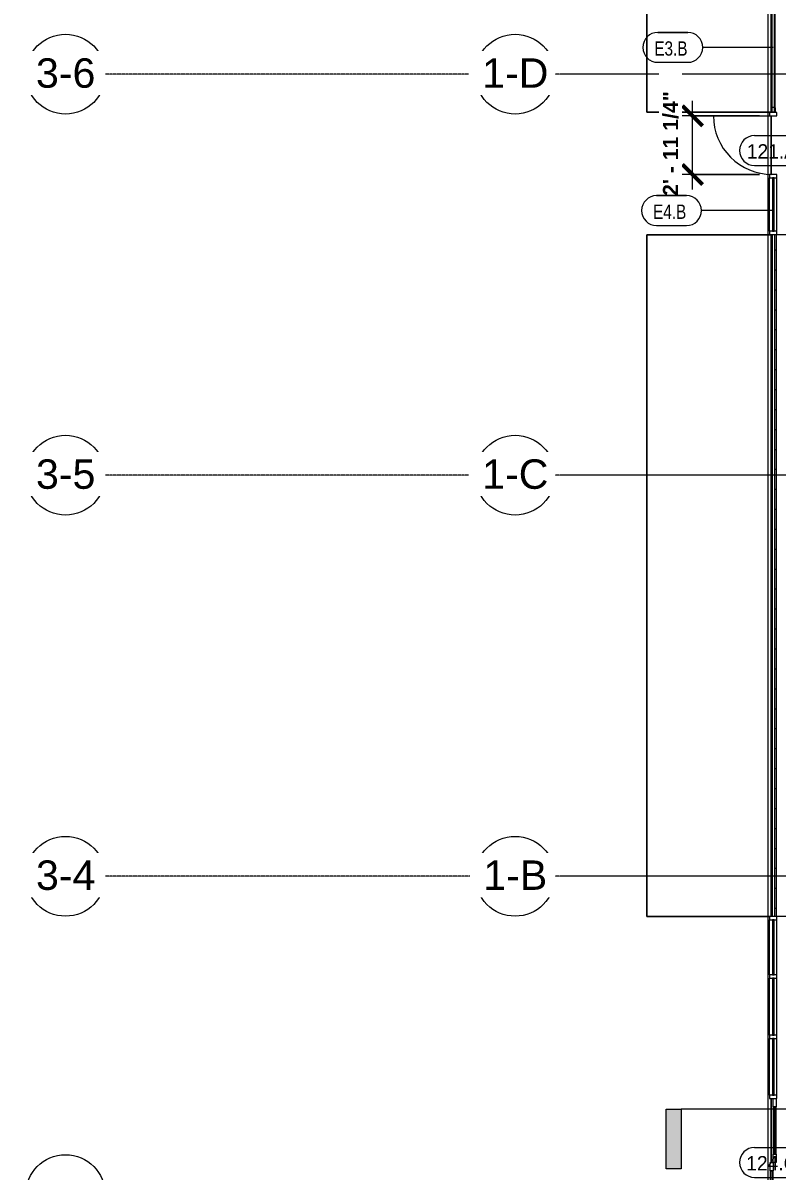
# Model space of a CAD drawing. Header units: inches. Extents: x 21592 to 24810, y -23179 to -20467.
# Drawn here: x 21608 to 22062, y -22286 to -21596 of the extents above; entities that cross this region are included whole.
import ezdxf

# ---------------------------------------------------------------- set-up
doc = ezdxf.new("R2010")
doc.units = ezdxf.units.IN
doc.header["$MEASUREMENT"] = 0
doc.linetypes.add('Grid Line 1_2_', pattern=[0.875, 0.5, -0.125, 0.125, -0.125])
for name, color, linetype, lineweight in [('A-ANNO-DIMS', 211, 'Continuous', 9), ('A-ANNO-DIMS-96', 211, 'Continuous', 9), ('A-DOOR', 31, 'Continuous', 20), ('A-DOOR-IDEN', 31, 'Continuous', 9), ('A-GLAZ-CURT', 52, 'Continuous', 20), ('A-GLAZ-CWMG', 51, 'Continuous', 20), ('A-SITE-SWLK', 140, 'Continuous', 140), ('A-WALL', 113, 'Continuous', 20), ('A-WALL-IDEN', 211, 'Continuous', 9), ('A-WALL-PATT', 111, 'Continuous', 50), ('C-TOPO', 7, 'Continuous', 20), ('G-ANNO-SYMB', 111, 'Continuous', 9), ('L-SITE-WALL', 31, 'Continuous', 20), ('S-GRID', 1, 'Continuous', 9), ('S-GRID-IDEN', 1, 'Continuous', 9)]:
    doc.layers.add(name, color=color, linetype=linetype, lineweight=lineweight)
doc.styles.add('Arial', font='arial.ttf', dxfattribs={"height": 17.703593})
doc.styles.add('Arial_B', font='arialbd.ttf', dxfattribs={"height": 9.132806})
doc.styles.add('Century Gothic', font='GOTHIC.TTF', dxfattribs={"height": 8.622671})
doc.styles.add('Century Gothic_1', font='GOTHIC.TTF', dxfattribs={"width": 0.8, "height": 8.622671})
doc.dimstyles.new('OD_Dimension', dxfattribs={"dimscale": 12, "dimtxt": 9, "dimasz": 1, "dimexe": 0.75, "dimexo": 0.5, "dimgap": 0.5, "dimtad": 1, "dimdec": 3, "dimrnd": 0.125, "dimzin": 1, "dimdsep": 46, "dimlunit": 4, "dimtxsty": 'Arial_B', "dimblk1": 'OBLIQUE', "dimblk2": 'OBLIQUE', "dimsah": 1, "dimcen": 0.09, "dimdle": 0.75, "dimazin": 0, "dimtfac": 1, "dimtdec": 4, "dimtix": 1, "dimtmove": 0, "dimatfit": 3, "dimfxl": 1, "dimtvp": 1, "dimtfill": 1, "dimfrac": 2, "dimtolj": 1, "dimtzin": 0, "dimlwd": 13, "dimlwe": 13, "dimarcsym": 2})

# ---------------------------------------------------------------- blocks, each defined once
blk = doc.blocks.new('Struct_Xcel_Sports Complex_rvt-1-Enlarged First Floor Plan _West_')
at = {"layer": 'L-SITE-WALL', "color": 43, "lineweight": 13}
for p, q in [((22058.14, -21649.12), (22058.14, -21646.48)), ((22058.14, -21649.43), (22058.14, -21649.18)), ((22058.14, -21686.62), (22058.14, -21651.43)), ((22058.14, -22133.05), (22058.14, -21722.68)), ((22058.14, -22280.93), (22058.14, -22242.49))]:
    blk.add_line(p, q, dxfattribs=at)
blk = doc.blocks.new('Rectangular Mullion - Profile_Polycarbonate_Lower-1836398-Enlarged First Floor Plan _West_')
at = {"layer": 'A-GLAZ-CWMG', "color": 43, "lineweight": 13}
for p, q in [((22058.04, -21185.12), (22058.46, -21185.12)), ((22058.04, -21646.43), (22058.04, -21185.12)), ((22060.04, -21185.12), (22060.54, -21185.12)), ((22060.54, -21646.43), (22060.54, -21185.12))]:
    blk.add_line(p, q, dxfattribs=at)
at = {"layer": 'A-GLAZ-CWMG', "color": 10, "lineweight": 13}
for p, q in [((22058.46, -21185.12), (22060.04, -21185.12)), ((22058.46, -21646.43), (22058.46, -21185.12)), ((22060.04, -21646.43), (22060.04, -21185.12)), ((22060.04, -21646.43), (22058.46, -21646.43))]:
    blk.add_line(p, q, dxfattribs=at)
blk = doc.blocks.new('Rectangular Mullion - Profile_Polycarbonate_Upper and left-1180549-Enlarged First Floor Plan _West_')
at = {"layer": 'A-GLAZ-CWMG', "color": 7}
for p, q in [((-2.75, 0.79), (-2.75, 1.21)), ((-2.75, 1.21), (0, 1.21)), ((-2.5, 0.79), (-2.75, 0.79)), ((-0.06, 1.15), (-2.69, 1.15)), ((-2.69, 1.15), (-2.69, 0.85)), ((-2.69, 0.85), (-2.5, 0.85)), ((-2.5, 0.85), (-2.5, 0.79)), ((-0.06, -1.22), (-0.06, 1.15)), ((0, 1.21), (0, -1.29)), ((-2.75, -1.29), (-2.75, -0.79)), ((-2.75, -0.79), (-2.5, -0.79)), ((0, -1.29), (-2.75, -1.29)), ((-2.5, -0.85), (-2.69, -0.85)), ((-2.69, -0.85), (-2.69, -1.22)), ((-2.69, -1.22), (-0.06, -1.22)), ((-2.5, -0.79), (-2.5, -0.85))]:
    blk.add_line(p, q, dxfattribs=at)
blk = doc.blocks.new('Door_Single_Storefront - one-1371400-Enlarged First Floor Plan _West_')
at = {"layer": 'A-DOOR', "color": 43, "lineweight": 13}
blk.add_line((-17.59375, -35.1875), (-17.59375, 0), dxfattribs=at)
blk.add_arc((-17.59375, 0), 35.1875, 270, 0, dxfattribs=at)
blk = doc.blocks.new('System Panel - INSULATED LOW-E GLAZING _SEE ELEVATIONS FOR U-FACTOR_ SHGC_ _ LT_-1354328-Enlarged First Floor Plan _West_')
at = {"layer": 'A-GLAZ-CURT', "color": 7}
for p, q in [((16.03125, 1.25), (-16.03125, 1.25)), ((-16.03125, 1.25), (-16.03125, 0.25)), ((-16.03125, 0.25), (16.03125, 0.25)), ((16.03125, 0.25), (16.03125, 1.25))]:
    blk.add_line(p, q, dxfattribs=at)
at = {"layer": 'A-GLAZ-CURT', "color": 10, "lineweight": 13}
for p, q in [((-16.03125, 0.25), (-16.03125, 1.25)), ((16.03125, 1.25), (-16.03125, 1.25)), ((-16.03125, 0.25), (16.03125, 0.25)), ((16.03125, 1.25), (16.03125, 0.25))]:
    blk.add_line(p, q, dxfattribs=at)
blk = doc.blocks.new('Rectangular Mullion - Exterior 2_ x 4_5_-1354325-Enlarged First Floor Plan _West_')
at = {"layer": 'A-GLAZ-CWMG', "color": 43, "lineweight": 13}
for p, q in [((22057.02, -21720.68), (22057.02, -21688.62)), ((22061.52, -21720.68), (22061.52, -21688.62))]:
    blk.add_line(p, q, dxfattribs=at)
blk = doc.blocks.new('Rectangular Mullion - Exterior 2_ x 4_5_-1212758-Enlarged First Floor Plan _West_')
at = {"layer": 'A-GLAZ-CWMG', "color": 7}
for p, q in [((-2, 1.5), (0, 1.5)), ((-2, -3), (-2, 1.5)), ((0, 1.5), (0, -3)), ((0, -3), (-2, -3))]:
    blk.add_line(p, q, dxfattribs=at)
blk = doc.blocks.new('Rectangular Mullion - Exterior 2_ x 4_5_-1305178-Enlarged First Floor Plan _West_')
at = {"layer": 'A-GLAZ-CWMG', "color": 7}
for p, q in [((0, 1.5), (-2, 1.5)), ((-2, 1.5), (-2, -3)), ((0, -3), (0, 1.5)), ((-2, -3), (0, -3))]:
    blk.add_line(p, q, dxfattribs=at)
blk = doc.blocks.new('Rectangular Mullion - Exterior 2_ x 4_5_-827470-Enlarged First Floor Plan _West_')
at = {"layer": 'A-GLAZ-CWMG', "color": 7}
for p, q in [((-1, 1.5), (1, 1.5)), ((-1, -3), (-1, 1.5)), ((1, 1.5), (1, -3)), ((1, -3), (-1, -3))]:
    blk.add_line(p, q, dxfattribs=at)
blk = doc.blocks.new('System Panel - INSULATED LOW-E GLAZING _SEE ELEVATIONS FOR U-FACTOR_ SHGC_ _ LT_-1142345-Enlarged First Floor Plan _West_')
at = {"layer": 'A-GLAZ-CURT', "color": 7}
for p, q in [((16.53125, 1.25), (-16.53125, 1.25)), ((-16.53125, 1.25), (-16.53125, 0.25)), ((-16.53125, 0.25), (16.53125, 0.25)), ((16.53125, 0.25), (16.53125, 1.25))]:
    blk.add_line(p, q, dxfattribs=at)
at = {"layer": 'A-GLAZ-CURT', "color": 10, "lineweight": 13}
for p, q in [((-16.53125, 0.25), (-16.53125, 1.25)), ((16.53125, 1.25), (-16.53125, 1.25)), ((-16.53125, 0.25), (16.53125, 0.25)), ((16.53125, 1.25), (16.53125, 0.25))]:
    blk.add_line(p, q, dxfattribs=at)
blk = doc.blocks.new('Rectangular Mullion - Exterior 2_ x 4_5_-1135311-Enlarged First Floor Plan _West_')
at = {"layer": 'A-GLAZ-CWMG', "color": 43, "lineweight": 13}
for p, q in [((22057.02, -22578.24), (22057.02, -22545.18)), ((22061.52, -22578.24), (22061.52, -22545.18))]:
    blk.add_line(p, q, dxfattribs=at)
blk = doc.blocks.new('Rectangular Mullion - Exterior 2_ x 4_5_-1142372-Enlarged First Floor Plan _West_')
at = {"layer": 'A-GLAZ-CWMG', "color": 7}
for p, q in [((0, 1.5), (-2, 1.5)), ((-2, 1.5), (-2, -3)), ((0, -3), (0, 1.5)), ((-2, -3), (0, -3))]:
    blk.add_line(p, q, dxfattribs=at)
blk = doc.blocks.new('System Panel - INSULATED LOW-E GLAZING _SEE ELEVATIONS FOR U-FACTOR_ SHGC_ _ LT_-827454-Enlarged First Floor Plan _West_')
at = {"layer": 'A-GLAZ-CURT', "color": 7}
for p, q in [((17.09375, 1.25), (-17.09375, 1.25)), ((-17.09375, 1.25), (-17.09375, 0.25)), ((-17.09375, 0.25), (17.09375, 0.25)), ((17.09375, 0.25), (17.09375, 1.25))]:
    blk.add_line(p, q, dxfattribs=at)
at = {"layer": 'A-GLAZ-CURT', "color": 10, "lineweight": 13}
for p, q in [((-17.09375, 0.25), (-17.09375, 1.25)), ((17.09375, 1.25), (-17.09375, 1.25)), ((-17.09375, 0.25), (17.09375, 0.25)), ((17.09375, 1.25), (17.09375, 0.25))]:
    blk.add_line(p, q, dxfattribs=at)
blk = doc.blocks.new('Rectangular Mullion - Exterior 2_ x 4_5_-V23-Enlarged First Floor Plan _West_')
at = {"layer": 'A-GLAZ-CWMG', "color": 43, "lineweight": 13}
for p, q in [((22057.02, -22204.3), (22057.02, -22170.12)), ((22061.52, -22204.3), (22061.52, -22170.12))]:
    blk.add_line(p, q, dxfattribs=at)
blk = doc.blocks.new('Rectangular Mullion - Exterior 2_ x 4_5_-1142343-Enlarged First Floor Plan _West_')
at = {"layer": 'A-GLAZ-CWMG', "color": 7}
for p, q in [((-1, 1.5), (1, 1.5)), ((-1, -3), (-1, 1.5)), ((1, 1.5), (1, -3)), ((1, -3), (-1, -3))]:
    blk.add_line(p, q, dxfattribs=at)
blk = doc.blocks.new('Rectangular Mullion - Exterior 2_ x 4_5_-1135330-Enlarged First Floor Plan _West_')
at = {"layer": 'A-GLAZ-CWMG', "color": 43, "lineweight": 13}
for p, q in [((22057.02, -22686.8), (22057.02, -22652.62)), ((22061.52, -22686.8), (22061.52, -22652.62))]:
    blk.add_line(p, q, dxfattribs=at)
blk = doc.blocks.new('Sliding Door - one-1832053-Enlarged First Floor Plan _West_')
at = {"layer": 'A-DOOR', "color": 7}
for p, q in [((-35.19, 2.5), (-30.19, 2.5)), ((-30.19, 0.75), (-35.19, 0.75)), ((-30.19, 2.5), (-30.19, 0.75)), ((-30.19, 1.25), (-30.19, 2)), ((-30.19, 2), (-1.75, 2)), ((-1.75, 1.25), (-30.19, 1.25)), ((-1.75, 2.5), (3.25, 2.5)), ((-1.75, 0.75), (-1.75, 2.5)), ((-1.75, 2), (-1.75, 1.25)), ((3.25, 0.75), (-1.75, 0.75)), ((3.25, 2.5), (3.25, 0.75)), ((3.25, -1), (3.25, 0.75)), ((3.25, 0.75), (8.25, 0.75)), ((8.25, 0.75), (8.25, -1)), ((8.25, -0.5), (8.25, 0.25)), ((8.25, 0.25), (30.19, 0.25)), ((30.19, -1), (30.19, 0.75)), ((30.19, 0.75), (35.19, 0.75)), ((30.19, 0.25), (30.19, -0.5)), ((8.25, -1), (3.25, -1)), ((30.19, -0.5), (8.25, -0.5)), ((35.19, -1), (30.19, -1))]:
    blk.add_line(p, q, dxfattribs=at)
at = {"layer": 'A-DOOR', "color": 43, "lineweight": 13}
for p, q in [((-1.75, 2.5), (-30.19, 2.5)), ((-30.19, 0.75), (-1.75, 0.75)), ((30.19, 0.75), (8.25, 0.75)), ((8.25, -1), (30.19, -1))]:
    blk.add_line(p, q, dxfattribs=at)
blk = doc.blocks.new('Grid - Grid Head - Circle-14747-Enlarged First Floor Plan _West_')
at = {"layer": 'S-GRID-IDEN'}
blk.add_circle((0, 0), 0.25, dxfattribs=at)
blk = doc.blocks.new('Section - 3_32_ x 3_8_-18514-Enlarged First Floor Plan _West_')
at = {"layer": 'G-ANNO-SYMB'}
blk.add_hatch(color=256, dxfattribs=at).paths.add_polyline_path([(0, 0.375), (0, 0), (-0.09375, 0), (-0.09375, 0.375)], flags=0)
for p, q in [((0, 0.375), (-0.09375, 0.375)), ((-0.09375, 0.375), (-0.09375, 0)), ((0, 0), (0, 0.375)), ((-0.09375, 0), (0, 0))]:
    blk.add_line(p, q, dxfattribs=at)
blk = doc.blocks.new('Door Tag - Door Tag-4658-Enlarged First Floor Plan _West_')
at = {"layer": 'A-DOOR-IDEN', "color": 153}
for p, q in [((-0.109375, 0.09375), (0.109375, 0.09375)), ((-0.109375, -0.09375), (0.109375, -0.09375))]:
    blk.add_line(p, q, dxfattribs=at)
for centre, start, end in [((-0.109375, 0), 90, 270), ((0.109375, 0), 270, 90)]:
    blk.add_arc(centre, 0.09375, start, end, dxfattribs=at)
blk = doc.blocks.new('DIMBLOCK14-Enlarged First Floor Plan _West_')
at = {"layer": 'A-ANNO-DIMS-96', "lineweight": 13}
for p, q in [((22010.66, -21695.62), (22010.66, -21642.43)), ((22051.02, -21651.43), (22001.66, -21651.43)), ((22010.66, -21651.43), (22051.02, -21651.43)), ((22051.02, -21686.62), (22001.66, -21686.62)), ((22010.66, -21686.62), (22051.02, -21686.62))]:
    blk.add_line(p, q, dxfattribs=at)
at = {"layer": 'A-ANNO-DIMS-96', "lineweight": 50}
for p, q in [((22010.66, -21651.43), (22004.66, -21645.43)), ((22010.66, -21651.43), (22016.66, -21657.43)), ((22010.66, -21686.62), (22004.66, -21680.62)), ((22010.66, -21686.62), (22016.66, -21692.62))]:
    blk.add_line(p, q, dxfattribs=at)
at = {"layer": 'A-ANNO-DIMS-96', "color": 0, "lineweight": 13, "insert": (21992.95, -21699.52), "char_height": 9.1328, "width": 73.2, "attachment_point": 1, "rotation": 90, "line_spacing_factor": 0.938532, "style": 'Arial_B', "bg_fill": 3, "box_fill_scale": 1.25, "bg_fill_color": 0, "bg_fill_transparency": 0}
blk.add_mtext('2\' - 11 1/4"', dxfattribs=at)
blk = doc.blocks.new('_Oblique')
at = {"color": 0, "linetype": 'ByBlock', "lineweight": -2}
blk.add_line((-0.5, -0.5), (0.5, 0.5), dxfattribs=at)
blk = doc.blocks.new('Wall Tag - 1_4_-1369832-Enlarged First Floor Plan _West_')
at = {"layer": 'A-WALL-IDEN', "color": 153}
for p, q in [((-0.0822, 0.0968), (0.1053, 0.0968)), ((0.1053, 0.0968), (-0.0822, 0.0968)), ((-0.0822, -0.0907), (0.1053, -0.0907)), ((-0.0822, -0.0907), (0.1053, -0.0907))]:
    blk.add_line(p, q, dxfattribs=at)
for centre, start, end in [((-0.0822, 0.0031), 90, 270), ((-0.0822, 0.0031), 90, 270), ((0.1053, 0.0031), 270, 90), ((0.1053, 0.0031), 270, 90)]:
    blk.add_arc(centre, 0.0937, start, end, dxfattribs=at)

msp = doc.modelspace()

# ---------------------------------------------------------------- hatches: boundary and pattern name
at = {"layer": 'A-WALL-PATT', "lineweight": 9}
h = msp.add_hatch(dxfattribs=at)
h.set_pattern_fill('FP_10', color=8, style=0, pattern_type=2)
h.set_pattern_definition([(0, (0, 0), (0, 12), []), (90, (0, 0), (-12, 7e-16), [])])
h.paths.add_polyline_path([(22061.1402, -22132.8028), (22061.1402, -21722.9278), (22060.1402, -21722.9278), (22060.1402, -22132.8028)], flags=0)
h = msp.add_hatch(dxfattribs=at)
h.set_pattern_fill('FP_9', color=8, style=0, pattern_type=2)
h.set_pattern_definition([(0, (0, 0), (15.36, 3.84), [1.267, -10.253, 1.267, -10.253, -61.44]), (0, (0, 0), (15.36, 3.84), [-23.04, 1.267, -21.773, 1.267, -10.253, -26.88]), (0, (0, 0), (15.36, 3.84), [-57.6, 1.267, -6.413, 1.267, -17.933]), (120, (5.76, 1.92), (-11.00553755, 11.3821502), [1.267, -10.253, 1.267, -10.253, -61.44]), (120, (5.76, 1.92), (-11.00553755, 11.3821502), [-23.04, 1.267, -21.773, 1.267, -10.253, -26.88]), (120, (5.76, 1.92), (-11.00553755, 11.3821502), [-57.6, 1.267, -6.413, 1.267, -17.933]), (240, (7.68, 9.6), (-4.35446245, -15.2221502), [1.267, -10.253, 1.267, -10.253, -61.44]), (240, (7.68, 9.6), (-4.35446245, -15.2221502), [-23.04, 1.267, -21.773, 1.267, -10.253, -26.88]), (240, (7.68, 9.6), (-4.35446245, -15.2221502), [-57.6, 1.267, -6.413, 1.267, -17.933])])
h.paths.add_polyline_path([(22061.1402, -22132.8028), (22061.6402, -22132.8028), (22061.6402, -21722.9278), (22061.1402, -21722.9278), (22061.1402, -22123.737)], flags=0)

# ---------------------------------------------------------------- linework, layer by layer
at = {"layer": 'A-SITE-SWLK', "color": 43, "lineweight": 13}
for p, q in [((21983.2352, -20555.0758), (21983.2352, -21649.1778)), ((21983.2352, -21649.1778), (22058.0375, -21649.1778)), ((21983.2352, -21722.9278), (22058.1402, -21722.9278)), ((21983.2352, -21722.9278), (21983.2352, -22133.0528)), ((21983.2352, -22133.0528), (22057.0152, -22133.0528))]:
    msp.add_line(p, q, dxfattribs=at)
at = {"layer": 'A-WALL', "color": 7}
for p, q in [((22058.4627, -21182.4278), (22058.4627, -21649.1153)), ((22060.0375, -21649.1153), (22060.0375, -21182.4278)), ((22058.4627, -21649.1153), (22060.0375, -21649.1153)), ((22069.6402, -21722.9278), (22058.3277, -21722.9278)), ((22058.3277, -21722.9278), (22058.3277, -22132.8028)), ((22058.6402, -21722.9278), (22058.6402, -22132.8028)), ((22060.1402, -21722.9278), (22060.1402, -22132.8028)), ((22061.1402, -21722.9278), (22061.1402, -22132.8028)), ((22058.3277, -22132.8028), (22069.6402, -22132.8028))]:
    msp.add_line(p, q, dxfattribs=at)
at = {"layer": 'A-WALL-IDEN', "color": 153}
for p, q in [((22059.2501, -21610.1852), (22016.8548, -21610.1852)), ((22058.5152, -21708.3877), (22016.1199, -21708.3877))]:
    msp.add_line(p, q, dxfattribs=at)
at = {"layer": 'C-TOPO', "color": 43, "lineweight": 13}
for p, q in [((21983.2354, -20555.0758), (21983.2354, -21649.1777)), ((21983.2354, -21649.1777), (21983.2354, -20555.0758)), ((21983.2354, -21649.1777), (22058.0375, -21649.1777)), ((22058.0375, -21649.1777), (21983.2354, -21649.1777)), ((22058.1401, -21649.1777), (22058.1401, -21649.4278)), ((22058.1401, -21649.4278), (22058.1401, -21649.1777)), ((22058.1401, -21651.4278), (22058.1401, -21686.6153)), ((22058.1401, -21686.6153), (22058.1401, -21651.4278)), ((22058.1401, -21722.9282), (21983.2354, -21722.9282)), ((21983.2354, -21722.9282), (21983.2354, -22133.0522)), ((21983.2354, -22133.0522), (21983.2354, -21722.9282)), ((21983.2354, -21722.9282), (22058.1401, -21722.9282)), ((22058.1401, -21722.6778), (22058.1401, -21722.9282)), ((22058.1401, -21722.9282), (22058.1401, -21722.6778)), ((21983.2354, -22133.0522), (22057.0152, -22133.0522)), ((22057.0152, -22133.0522), (21983.2354, -22133.0522)), ((22058.1401, -22242.4903), (22058.1401, -22280.9268)), ((22058.1401, -22280.9268), (22058.1401, -22242.4903))]:
    msp.add_line(p, q, dxfattribs=at)
at = {"layer": 'G-ANNO-SYMB'}
msp.add_line((24577.9829, -22248.8331), (22003.8942, -22248.8331), dxfattribs=at)
at = {"layer": 'L-SITE-WALL', "color": 43, "lineweight": 13}
for p, q in [((22056.1402, -22800.8028), (22056.1402, -20889.5528)), ((22058.1402, -21646.4834), (22058.1402, -21649.1153)), ((22058.1402, -21649.1752), (22058.1402, -21649.4278)), ((22058.1402, -21651.4278), (22058.1402, -21686.6153)), ((22058.1402, -21722.6778), (22058.1402, -22133.0528)), ((22058.1402, -22242.4903), (22058.1402, -22280.9268))]:
    msp.add_line(p, q, dxfattribs=at)

# ---------------------------------------------------------------- block references
at = {"layer": 'A-DOOR', "color": 43, "lineweight": 13}
for name, p, rotation in [('Door_Single_Storefront - one-1371400-Enlarged First Floor Plan _West_', (22058.5152, -21669.0216), 270), ('Sliding Door - one-1832053-Enlarged First Floor Plan _West_', (22058.5152, -22277.6778), 270.0000000000001)]:
    msp.add_blockref(name, p, dxfattribs=dict(at, rotation=rotation))
at = {"layer": 'A-DOOR-IDEN', "color": 153, "xscale": 95.99999999999994, "yscale": 95.99999999999994, "zscale": 95.99999999999994}
for p in [(22058.5152, -21672.2705), (22058.5152, -22280.9268)]:
    msp.add_blockref('Door Tag - Door Tag-4658-Enlarged First Floor Plan _West_', p, dxfattribs=at)
at = {"layer": 'A-GLAZ-CURT', "color": 10, "lineweight": 13}
for name, p, rotation in [('System Panel - INSULATED LOW-E GLAZING _SEE ELEVATIONS FOR U-FACTOR_ SHGC_ _ LT_-1354328-Enlarged First Floor Plan _West_', (22058.5152, -21704.6466), 270), ('System Panel - INSULATED LOW-E GLAZING _SEE ELEVATIONS FOR U-FACTOR_ SHGC_ _ LT_-1142345-Enlarged First Floor Plan _West_', (22058.5152, -22151.5841), 270.0000000000001), ('System Panel - INSULATED LOW-E GLAZING _SEE ELEVATIONS FOR U-FACTOR_ SHGC_ _ LT_-827454-Enlarged First Floor Plan _West_', (22058.5152, -22187.2091), 270.0000000000001), ('System Panel - INSULATED LOW-E GLAZING _SEE ELEVATIONS FOR U-FACTOR_ SHGC_ _ LT_-827454-Enlarged First Floor Plan _West_', (22058.5152, -22223.3966), 270.0000000000001)]:
    msp.add_blockref(name, p, dxfattribs=dict(at, rotation=rotation))
at = {"layer": 'A-GLAZ-CWMG', "color": 43, "lineweight": 13}
for name, p in [('Rectangular Mullion - Profile_Polycarbonate_Lower-1836398-Enlarged First Floor Plan _West_', (0, 0)), ('Rectangular Mullion - Exterior 2_ x 4_5_-1354325-Enlarged First Floor Plan _West_', (0, 0)), ('Rectangular Mullion - Exterior 2_ x 4_5_-1135311-Enlarged First Floor Plan _West_', (0, 410.125)), ('Rectangular Mullion - Exterior 2_ x 4_5_-V23-Enlarged First Floor Plan _West_', (0, 0)), ('Rectangular Mullion - Exterior 2_ x 4_5_-1135330-Enlarged First Floor Plan _West_', (0, 446.3125))]:
    msp.add_blockref(name, p, dxfattribs=at)
for name, p, rotation in [('Rectangular Mullion - Exterior 2_ x 4_5_-1305178-Enlarged First Floor Plan _West_', (22058.5152, -21649.4278), 90), ('Rectangular Mullion - Exterior 2_ x 4_5_-1142372-Enlarged First Floor Plan _West_', (22058.5152, -22133.0528), 90.00000000000006)]:
    msp.add_blockref(name, p, dxfattribs=dict(at, rotation=rotation))
at = {"layer": 'A-GLAZ-CWMG', "color": 43, "lineweight": 13, "extrusion": (0, 0, -1)}
for name, p, rotation in [('Rectangular Mullion - Profile_Polycarbonate_Upper and left-1180549-Enlarged First Floor Plan _West_', (-22059.2501, -21649.1778), 270.000000000008), ('Rectangular Mullion - Exterior 2_ x 4_5_-827470-Enlarged First Floor Plan _West_', (-22058.5152, -21687.6153), 270), ('Rectangular Mullion - Exterior 2_ x 4_5_-1212758-Enlarged First Floor Plan _West_', (-22058.5152, -21722.6778), 270), ('Rectangular Mullion - Exterior 2_ x 4_5_-1142343-Enlarged First Floor Plan _West_', (-22058.5152, -22169.1153), 269.9999999999999), ('Rectangular Mullion - Exterior 2_ x 4_5_-1142343-Enlarged First Floor Plan _West_', (-22058.5152, -22205.3028), 269.9999999999999), ('Rectangular Mullion - Exterior 2_ x 4_5_-1142343-Enlarged First Floor Plan _West_', (-22058.5152, -22241.4903), 269.9999999999999)]:
    msp.add_blockref(name, p, dxfattribs=dict(at, rotation=rotation))
at = {"layer": 'A-WALL-IDEN', "color": 153, "xscale": 95.99999999999994, "yscale": 95.99999999999994, "zscale": 95.99999999999994}
msp.add_blockref('Wall Tag - 1_4_-1369832-Enlarged First Floor Plan _West_', (21997.7501, -21610.4789), dxfattribs=at)
at = {"layer": 'G-ANNO-SYMB', "extrusion": (0, 0, -1), "xscale": 95.99999999999994, "yscale": 95.99999999999994, "zscale": 95.99999999999994, "rotation": 180}
msp.add_blockref('Section - 3_32_ x 3_8_-18514-Enlarged First Floor Plan _West_', (-22003.8942, -22248.8331), dxfattribs=at)
at = {"layer": 'S-GRID-IDEN', "xscale": 95.99999999999994, "yscale": 95.99999999999994, "zscale": 95.99999999999994}
for p, rotation in [((21633.561, -21626.3028), 89.99999999999984), ((21904.0152, -21626.3028), 89.99999999999984), ((21633.561, -21867.5528), 89.99999999999984), ((21904.0152, -21867.5528), 89.99999999999984), ((21633.561, -22108.8028), 89.99999999999984), ((21904.0152, -22108.8028), 89.99999999999984), ((21633.561, -22300.3288), 89.99999999999986)]:
    msp.add_blockref('Grid - Grid Head - Circle-14747-Enlarged First Floor Plan _West_', p, dxfattribs=dict(at, rotation=rotation))

# ---------------------------------------------------------------- texts
at = {"layer": 'A-DOOR-IDEN', "char_height": 8.62267, "attachment_point": 2, "line_spacing_factor": 0.984117, "style": 'Century Gothic'}
for s, insert, width in [('121.A', (22058.4739, -21668.4392), 38.124), ('124.C', (22058.4739, -22277.0954), 39.096)]:
    msp.add_mtext(s, dxfattribs=dict(at, insert=insert, width=width))

# ---------------------------------------------------------------- next in the draw order: texts
at = {"layer": 'A-WALL-IDEN', "insert": (21997.7212, -21606.5446), "char_height": 8.62267, "width": 21.924, "attachment_point": 2, "line_spacing_factor": 0.984117, "style": 'Century Gothic_1', "bg_fill": 3, "box_fill_scale": 1.25, "bg_fill_color": 0, "bg_fill_transparency": 0}
msp.add_mtext('E3.B', dxfattribs=at)
at = {"layer": 'S-GRID-IDEN', "char_height": 17.70359, "width": 42.552, "attachment_point": 2, "line_spacing_factor": 0.938532, "style": 'Arial', "bg_fill": 3, "box_fill_scale": 1.25, "bg_fill_color": 0, "bg_fill_transparency": 0}
for s, insert in [('3-6', (21633.6584, -21616.7731)), ('3-5', (21633.6584, -21858.0231)), ('3-4', (21633.6584, -22099.2731))]:
    msp.add_mtext(s, dxfattribs=dict(at, insert=insert))

# ---------------------------------------------------------------- next in the draw order: linework, layer by layer
at = {"layer": 'S-GRID', "linetype": 'Grid Line 1_2_'}
for p, q in [((24479.1075, -21626.3028), (21657.561, -21626.3028)), ((24479.1075, -21867.5528), (21657.561, -21867.5528)), ((24479.1075, -22108.8028), (21657.561, -22108.8028))]:
    msp.add_line(p, q, dxfattribs=at)

# ---------------------------------------------------------------- next in the draw order: texts
at = {"layer": 'S-GRID-IDEN', "char_height": 17.70359, "attachment_point": 2, "line_spacing_factor": 0.938532, "style": 'Arial', "bg_fill": 3, "box_fill_scale": 1.25, "bg_fill_color": 0, "bg_fill_transparency": 0}
for s, insert, width in [('1-D', (21904.1127, -21616.7731), 47.304), ('1-C', (21904.1127, -21858.0231), 47.304), ('1-B', (21904.1127, -22099.2731), 45.792)]:
    msp.add_mtext(s, dxfattribs=dict(at, insert=insert, width=width))

# ---------------------------------------------------------------- next in the draw order: linework, layer by layer
at = {"layer": 'S-GRID', "linetype": 'Grid Line 1_2_'}
for p, q in [((24742.7891, -21626.3028), (21928.0152, -21626.3028)), ((24742.7891, -21867.5528), (21928.0152, -21867.5528)), ((24742.7891, -22108.8028), (21928.0152, -22108.8028))]:
    msp.add_line(p, q, dxfattribs=at)

# ---------------------------------------------------------------- next in the draw order: dimensions: what is measured, and where the dimension line sits
at = {"layer": 'A-ANNO-DIMS', "lineweight": 13}
dim = msp.add_linear_dim(base=(22010.6582343726, -21651.4278103978), p1=(22057.0152253515, -21686.6153103978), p2=(22057.0152253515, -21651.4278103978), angle=90, dimstyle='OD_Dimension', override={"dimpost": '<>', "dimfxl": 35.1875}, dxfattribs=at)
dim.commit()
dim.dimension.update_dxf_attribs({"geometry": 'DIMBLOCK14-Enlarged First Floor Plan _West_', "text_midpoint": (21999.9360878177, -21669.0215603978)})

# ---------------------------------------------------------------- next in the draw order: block references
at = {"lineweight": 5}
msp.add_blockref('Struct_Xcel_Sports Complex_rvt-1-Enlarged First Floor Plan _West_', (0, 0), dxfattribs=at)
at = {"layer": 'A-WALL-IDEN', "color": 153, "xscale": 95.99999999999994, "yscale": 95.99999999999994, "zscale": 95.99999999999994}
msp.add_blockref('Wall Tag - 1_4_-1369832-Enlarged First Floor Plan _West_', (21997.0152, -21708.6814), dxfattribs=at)

# ---------------------------------------------------------------- next in the draw order: texts
at = {"layer": 'A-WALL-IDEN', "insert": (21996.9864, -21704.7471), "char_height": 8.62267, "width": 21.924, "attachment_point": 2, "line_spacing_factor": 0.984117, "style": 'Century Gothic_1', "bg_fill": 3, "box_fill_scale": 1.25, "bg_fill_color": 0, "bg_fill_transparency": 0}
msp.add_mtext('E4.B', dxfattribs=at)

doc.saveas('drawing.dxf')
